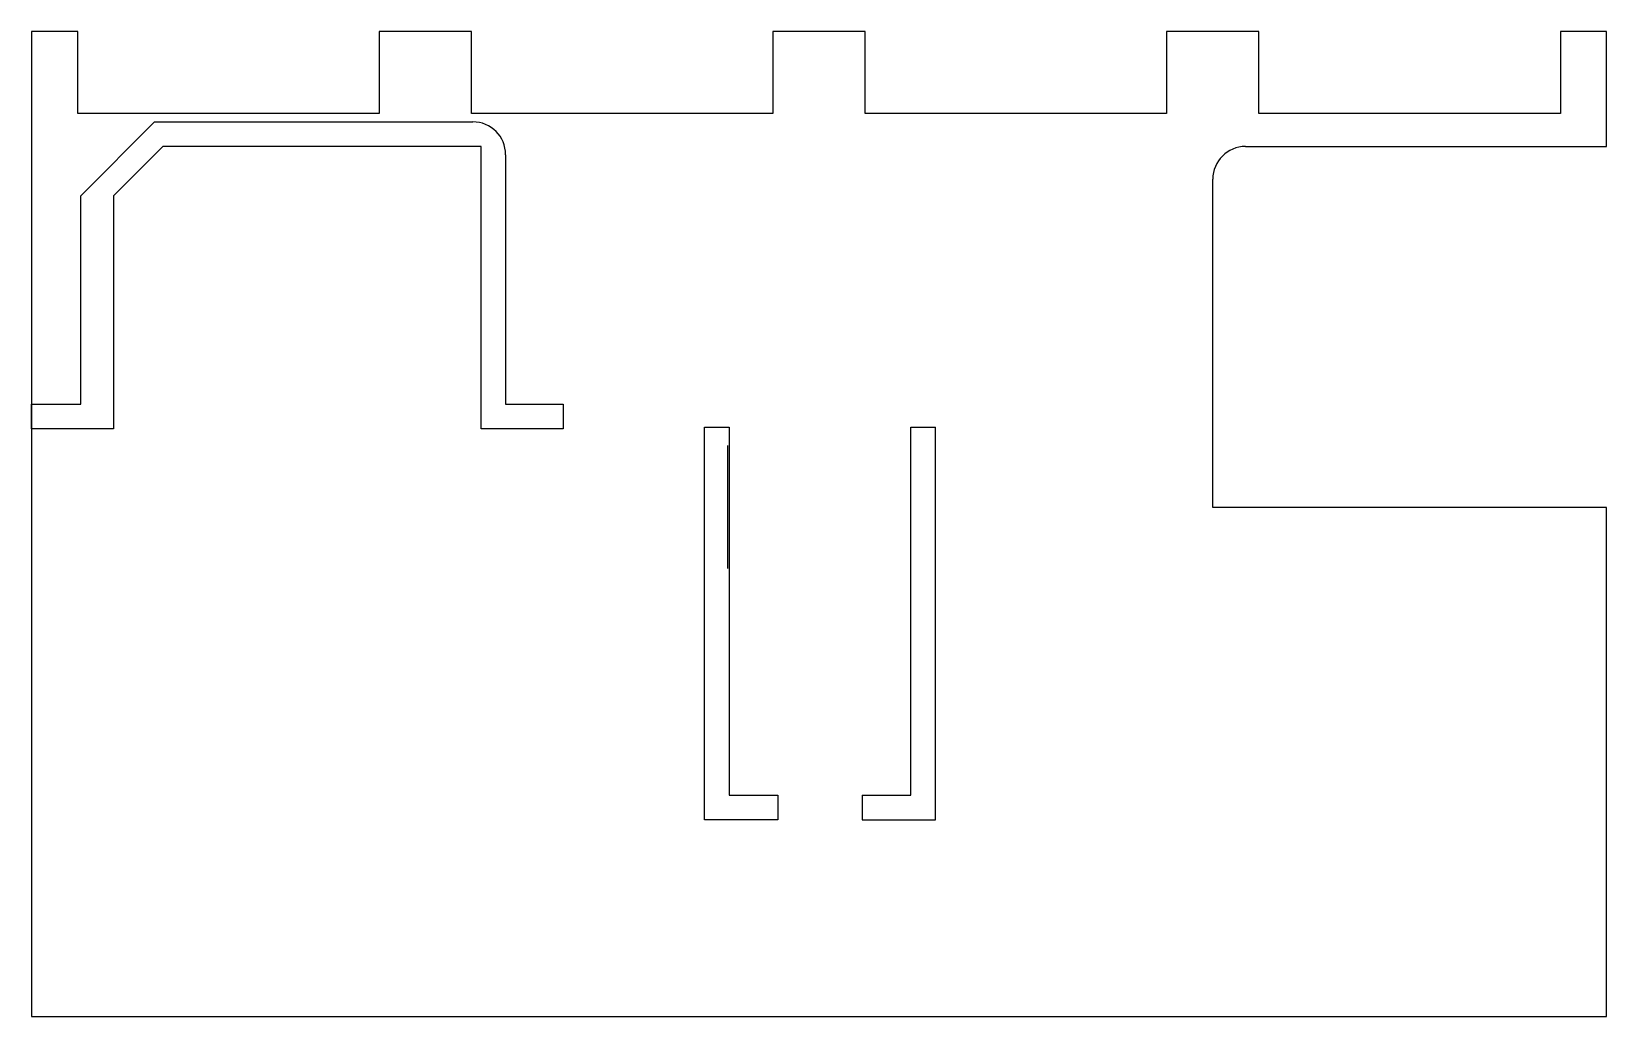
# Model space of a CAD drawing. Header units: millimetres. Extents: x 0 to 96, y -60 to 0.
import ezdxf

# ---------------------------------------------------------------- set-up
doc = ezdxf.new("R2010")
doc.units = ezdxf.units.MM
doc.layers.get('0').update_dxf_attribs({"linetype": 'CONTINUOUS'})

msp = doc.modelspace()

# ---------------------------------------------------------------- linework, layer by layer
for p, q in [((-0.001, 0), (-0.002, 0)), ((-0.002, 0), (-0.002, -22.7)), ((2.813, 0), (-0.001, 0)), ((2.813, -5), (2.813, 0)), ((26.813, 0), (21.185, 0)), ((21.185, 0), (21.185, -5)), ((26.813, -5), (26.813, 0)), ((50.813, 0), (45.185, 0)), ((45.185, 0), (45.185, -5)), ((50.813, -5), (50.813, 0)), ((74.813, 0), (69.185, 0)), ((69.185, 0), (69.185, -5)), ((74.813, -5), (74.813, 0)), ((95.999, 0), (93.185, 0)), ((93.185, 0), (93.185, -5)), ((95.999, -7), (95.999, 0)), ((21.185, -5), (2.813, -5)), ((3.001, -10), (7.5, -5.502)), ((7.5, -5.502), (26.899, -5.502)), ((45.185, -5), (26.813, -5)), ((69.185, -5), (50.813, -5)), ((93.185, -5), (74.813, -5)), ((8, -7.001), (5, -10)), ((27.4, -7.002), (8, -7.001)), ((27.399, -24.202), (27.4, -7.002)), ((28.899, -7.502), (28.899, -22.702)), ((74, -7), (95.999, -7)), ((72, -29), (72, -9)), ((3.001, -22.7), (3.001, -10)), ((5, -10), (4.999, -24.2)), ((-0.002, -22.7), (3.001, -22.7)), ((-0.001, -24.2), (-0.002, -22.7)), ((-0.002, -22.7), (-0.002, -60)), ((28.899, -22.702), (32.399, -22.703)), ((32.399, -22.703), (32.399, -24.203)), ((4.999, -24.2), (-0.001, -24.2)), ((32.399, -24.203), (27.399, -24.202)), ((53.595, -46.511), (53.595, -24.101)), ((53.595, -24.101), (55.095, -24.101)), ((55.095, -48.011), (55.095, -24.101)), ((42.435, -32.704), (42.435, -25.226)), ((95.999, -29), (72, -29)), ((95.999, -60), (95.999, -29)), ((42.525, -46.511), (45.495, -46.511)), ((50.625, -46.511), (50.625, -48.011)), ((50.625, -46.511), (53.595, -46.511)), ((50.625, -48.011), (55.095, -48.011)), ((-0.002, -60), (95.999, -60))]:
    msp.add_line(p, q)
msp.add_lwpolyline([(42.525, -24.101), (42.525, -46.511), (45.495, -46.511), (45.495, -48.011), (41.025, -48.011), (41.025, -24.101)], close=True)
for centre, start, end in [((26.899, -7.502), 0, 90), ((74, -9), 90, 180)]:
    msp.add_arc(centre, 2, start, end)

doc.saveas('drawing.dxf')
